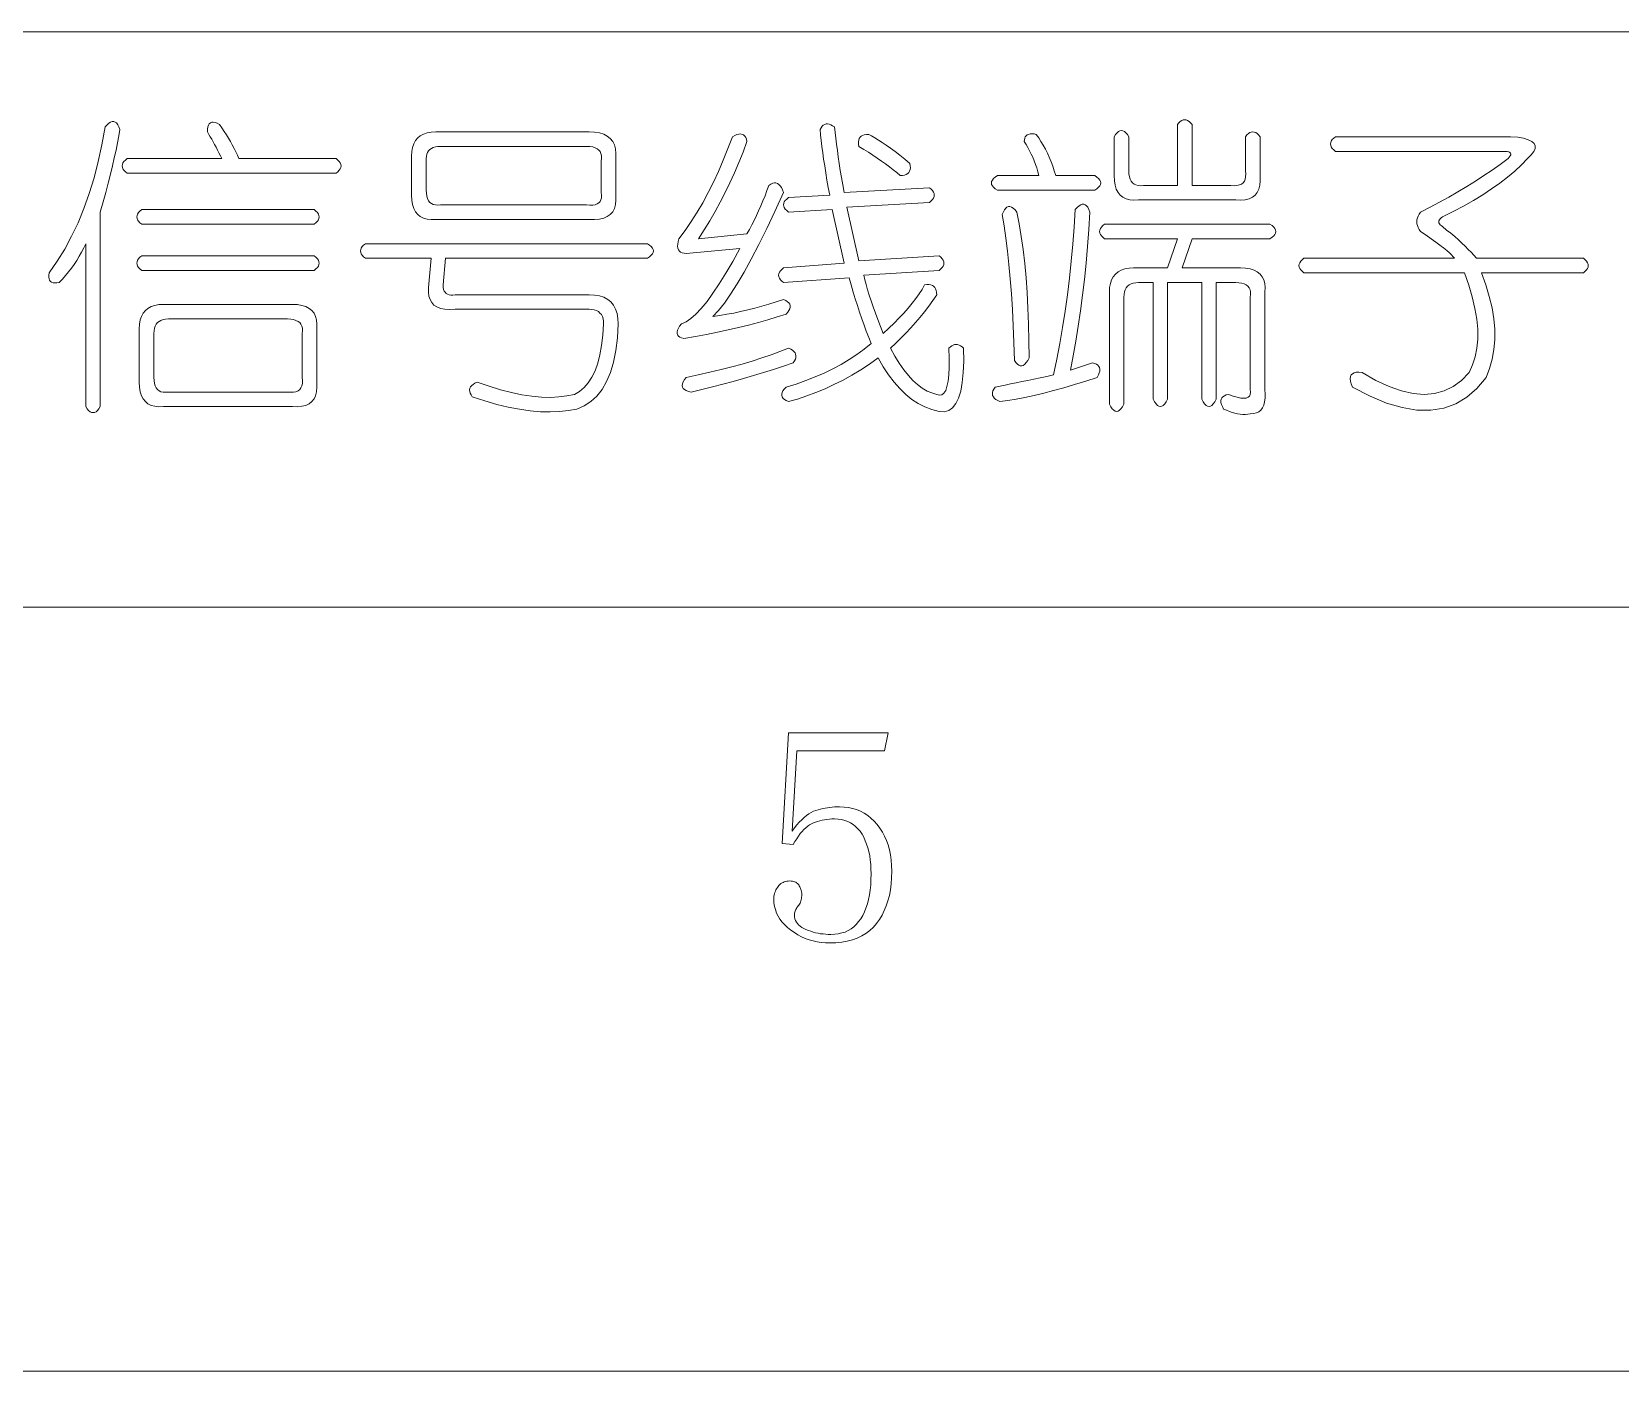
# Model space of a CAD drawing. Extents: x 1 to 297, y 1 to 210.
# Drawn here: x 252.32 to 263.52, y 56.45 to 65.9 of the extents above; entities that cross this region are included whole.
import ezdxf

# ---------------------------------------------------------------- set-up
doc = ezdxf.new("R2010")
doc.units = 0

msp = doc.modelspace()

# ---------------------------------------------------------------- linework, layer by layer
at = {"color": 7, "lineweight": 13}
for p, q in [((220.3, 65.898), (295.449, 65.898)), ((220.3, 61.841), (295.449, 61.841)), ((220.3, 56.453), (295.449, 56.453))]:
    msp.add_line(p, q, dxfattribs=at)
for points in [[(252.835, 65.227), (252.848, 65.242), (252.861, 65.254), (252.873, 65.261), (252.884, 65.265), (252.895, 65.265), (252.905, 65.262), (252.914, 65.255), (252.923, 65.243), (252.93, 65.228), (252.938, 65.21), (252.93, 65.164), (252.921, 65.115), (252.911, 65.064), (252.899, 65.01), (252.886, 64.953), (252.872, 64.893), (252.856, 64.831), (252.839, 64.765), (252.82, 64.698), (252.8, 64.627), (252.8, 63.255), (252.79, 63.24), (252.78, 63.228), (252.77, 63.219), (252.759, 63.214), (252.749, 63.213), (252.739, 63.214), (252.728, 63.219), (252.718, 63.228), (252.708, 63.24), (252.698, 63.255), (252.698, 64.404), (252.683, 64.374), (252.668, 64.344), (252.652, 64.315), (252.635, 64.286), (252.616, 64.258), (252.597, 64.231), (252.576, 64.205), (252.555, 64.179), (252.533, 64.154), (252.509, 64.13), (252.493, 64.127), (252.479, 64.127), (252.467, 64.129), (252.457, 64.133), (252.449, 64.138), (252.443, 64.146), (252.439, 64.156), (252.438, 64.168), (252.438, 64.182), (252.44, 64.198), (252.497, 64.28), (252.549, 64.366), (252.598, 64.457), (252.643, 64.552), (252.685, 64.653), (252.722, 64.758), (252.756, 64.868), (252.786, 64.983), (252.812, 65.102)], [(253.555, 65.193), (253.556, 65.212), (253.558, 65.228), (253.562, 65.24), (253.568, 65.25), (253.576, 65.257), (253.586, 65.261), (253.597, 65.261), (253.61, 65.258), (253.624, 65.253), (253.64, 65.244), (253.657, 65.22), (253.673, 65.196), (253.689, 65.172), (253.704, 65.148), (253.718, 65.124), (253.731, 65.1), (253.744, 65.076), (253.756, 65.052), (253.767, 65.028), (253.778, 65.004), (254.463, 65.004), (254.476, 64.994), (254.485, 64.983), (254.492, 64.973), (254.496, 64.963), (254.498, 64.953), (254.496, 64.942), (254.492, 64.932), (254.485, 64.922), (254.476, 64.911), (254.463, 64.901), (252.989, 64.901), (252.977, 64.911), (252.967, 64.922), (252.96, 64.932), (252.956, 64.942), (252.955, 64.953), (252.956, 64.963), (252.96, 64.973), (252.967, 64.983), (252.977, 64.994), (252.989, 65.004), (253.658, 65.004), (253.647, 65.024), (253.637, 65.045), (253.627, 65.064), (253.616, 65.084), (253.606, 65.103), (253.596, 65.121), (253.586, 65.14), (253.575, 65.158), (253.565, 65.175)], [(255.166, 65.193), (256.246, 65.193), (256.285, 65.191), (256.32, 65.185), (256.35, 65.176), (256.375, 65.162), (256.396, 65.145), (256.413, 65.125), (256.425, 65.1), (256.433, 65.072), (256.436, 65.04), (256.435, 65.004), (256.435, 64.747), (256.436, 64.711), (256.433, 64.68), (256.425, 64.652), (256.413, 64.629), (256.396, 64.61), (256.375, 64.595), (256.35, 64.584), (256.32, 64.577), (256.285, 64.574), (256.246, 64.575), (255.166, 64.575), (255.134, 64.574), (255.104, 64.577), (255.079, 64.584), (255.056, 64.595), (255.038, 64.61), (255.022, 64.629), (255.01, 64.652), (255.002, 64.68), (254.996, 64.711), (254.995, 64.747), (254.995, 65.021), (254.996, 65.054), (255.002, 65.083), (255.01, 65.109), (255.022, 65.131), (255.038, 65.15), (255.056, 65.165), (255.079, 65.177), (255.104, 65.186), (255.134, 65.191)], [(257.978, 65.227), (257.981, 65.188), (257.986, 65.148), (257.991, 65.106), (257.997, 65.062), (258.003, 65.017), (258.011, 64.97), (258.018, 64.921), (258.027, 64.87), (258.036, 64.818), (258.046, 64.764), (258.646, 64.798), (258.659, 64.788), (258.668, 64.778), (258.675, 64.767), (258.679, 64.757), (258.68, 64.747), (258.679, 64.737), (258.675, 64.726), (258.668, 64.716), (258.659, 64.706), (258.646, 64.695), (258.063, 64.661), (258.149, 64.284), (258.715, 64.318), (258.727, 64.308), (258.737, 64.298), (258.744, 64.287), (258.748, 64.277), (258.749, 64.267), (258.748, 64.257), (258.744, 64.246), (258.737, 64.236), (258.727, 64.226), (258.715, 64.215), (258.183, 64.181), (258.191, 64.149), (258.2, 64.115), (258.21, 64.079), (258.222, 64.041), (258.235, 64.001), (258.249, 63.959), (258.265, 63.915), (258.282, 63.869), (258.301, 63.82), (258.32, 63.77), (258.36, 63.807), (258.398, 63.844), (258.433, 63.88), (258.466, 63.915), (258.496, 63.95), (258.524, 63.984), (258.55, 64.017), (258.573, 64.05), (258.594, 64.081), (258.612, 64.113), (258.628, 64.115), (258.643, 64.115), (258.656, 64.114), (258.667, 64.11), (258.676, 64.104), (258.684, 64.096), (258.69, 64.086), (258.694, 64.074), (258.697, 64.06), (258.698, 64.044), (258.67, 64.003), (258.641, 63.963), (258.611, 63.924), (258.58, 63.885), (258.548, 63.847), (258.515, 63.81), (258.48, 63.773), (258.445, 63.737), (258.409, 63.702), (258.372, 63.667), (258.403, 63.611), (258.434, 63.561), (258.466, 63.515), (258.498, 63.475), (258.53, 63.44), (258.563, 63.41), (258.596, 63.385), (258.63, 63.365), (258.663, 63.351), (258.698, 63.341), (258.717, 63.335), (258.734, 63.338), (258.749, 63.349), (258.761, 63.369), (258.77, 63.397), (258.778, 63.434), (258.783, 63.479), (258.785, 63.533), (258.786, 63.596), (258.783, 63.667), (258.794, 63.676), (258.804, 63.683), (258.814, 63.689), (258.824, 63.692), (258.835, 63.693), (258.845, 63.692), (258.855, 63.689), (258.866, 63.683), (258.876, 63.676), (258.886, 63.667), (258.888, 63.576), (258.885, 63.495), (258.878, 63.425), (258.867, 63.365), (258.852, 63.315), (258.833, 63.276), (258.809, 63.247), (258.782, 63.228), (258.75, 63.219), (258.715, 63.221), (258.664, 63.234), (258.615, 63.253), (258.568, 63.277), (258.523, 63.306), (258.479, 63.341), (258.437, 63.382), (258.397, 63.428), (258.358, 63.479), (258.321, 63.536), (258.286, 63.598), (258.224, 63.555), (258.162, 63.515), (258.099, 63.477), (258.037, 63.442), (257.973, 63.41), (257.91, 63.38), (257.846, 63.354), (257.781, 63.33), (257.717, 63.308), (257.652, 63.29), (257.636, 63.297), (257.624, 63.305), (257.614, 63.313), (257.608, 63.323), (257.605, 63.333), (257.605, 63.343), (257.607, 63.355), (257.613, 63.367), (257.623, 63.379), (257.635, 63.393), (257.706, 63.414), (257.774, 63.438), (257.84, 63.464), (257.904, 63.491), (257.965, 63.521), (258.024, 63.553), (258.08, 63.587), (258.134, 63.623), (258.186, 63.661), (258.235, 63.701), (258.218, 63.743), (258.201, 63.786), (258.185, 63.829), (258.169, 63.874), (258.153, 63.92), (258.138, 63.967), (258.123, 64.014), (258.109, 64.063), (258.094, 64.113), (258.08, 64.164), (257.618, 64.13), (257.605, 64.14), (257.596, 64.15), (257.589, 64.161), (257.585, 64.171), (257.583, 64.181), (257.585, 64.191), (257.589, 64.202), (257.596, 64.212), (257.605, 64.222), (257.618, 64.233), (258.046, 64.267), (257.96, 64.644), (257.652, 64.627), (257.64, 64.637), (257.63, 64.647), (257.623, 64.658), (257.619, 64.668), (257.618, 64.678), (257.619, 64.689), (257.623, 64.699), (257.63, 64.709), (257.64, 64.719), (257.652, 64.73), (257.943, 64.747), (257.933, 64.801), (257.924, 64.853), (257.916, 64.904), (257.908, 64.953), (257.9, 65), (257.894, 65.045), (257.888, 65.089), (257.883, 65.131), (257.879, 65.171), (257.875, 65.21), (257.882, 65.222), (257.89, 65.232), (257.898, 65.24), (257.908, 65.245), (257.918, 65.248), (257.928, 65.249), (257.94, 65.247), (257.952, 65.243), (257.964, 65.236)], [(259.949, 65.158), (259.959, 65.174), (259.97, 65.186), (259.98, 65.194), (259.99, 65.199), (260, 65.201), (260.011, 65.199), (260.021, 65.194), (260.031, 65.186), (260.042, 65.174), (260.052, 65.158), (260.052, 64.918), (260.053, 64.896), (260.056, 64.876), (260.061, 64.859), (260.068, 64.844), (260.078, 64.833), (260.089, 64.824), (260.102, 64.818), (260.118, 64.814), (260.135, 64.813), (260.155, 64.815), (260.395, 64.815), (260.395, 65.244), (260.405, 65.256), (260.415, 65.266), (260.426, 65.273), (260.436, 65.277), (260.446, 65.278), (260.456, 65.277), (260.467, 65.273), (260.477, 65.266), (260.487, 65.256), (260.498, 65.244), (260.498, 64.815), (260.772, 64.815), (260.795, 64.813), (260.814, 64.814), (260.832, 64.818), (260.846, 64.824), (260.858, 64.833), (260.867, 64.844), (260.873, 64.859), (260.876, 64.876), (260.877, 64.896), (260.875, 64.918), (260.875, 65.158), (260.885, 65.171), (260.895, 65.18), (260.906, 65.187), (260.916, 65.191), (260.926, 65.193), (260.936, 65.191), (260.947, 65.187), (260.957, 65.18), (260.967, 65.171), (260.978, 65.158), (260.978, 64.884), (260.979, 64.848), (260.976, 64.817), (260.969, 64.789), (260.958, 64.766), (260.943, 64.747), (260.924, 64.732), (260.901, 64.721), (260.873, 64.714), (260.842, 64.711), (260.806, 64.713), (260.12, 64.713), (260.088, 64.711), (260.059, 64.714), (260.033, 64.721), (260.011, 64.732), (259.992, 64.747), (259.976, 64.766), (259.964, 64.789), (259.956, 64.817), (259.951, 64.848), (259.949, 64.884)], [(256.332, 64.987), (256.334, 65.006), (256.333, 65.024), (256.33, 65.039), (256.324, 65.053), (256.315, 65.064), (256.303, 65.073), (256.289, 65.081), (256.272, 65.086), (256.252, 65.089), (256.229, 65.09), (255.2, 65.09), (255.181, 65.089), (255.163, 65.086), (255.148, 65.082), (255.135, 65.076), (255.123, 65.068), (255.114, 65.059), (255.107, 65.048), (255.102, 65.035), (255.099, 65.02), (255.098, 65.004), (255.098, 64.781), (255.099, 64.759), (255.102, 64.739), (255.107, 64.722), (255.114, 64.707), (255.123, 64.695), (255.135, 64.687), (255.148, 64.68), (255.163, 64.677), (255.181, 64.676), (255.2, 64.678), (256.229, 64.678), (256.252, 64.676), (256.272, 64.676), (256.289, 64.679), (256.303, 64.684), (256.315, 64.691), (256.324, 64.701), (256.33, 64.713), (256.333, 64.728), (256.334, 64.745), (256.332, 64.764)], [(257.258, 65.158), (257.274, 65.167), (257.289, 65.173), (257.303, 65.177), (257.315, 65.178), (257.326, 65.175), (257.336, 65.171), (257.344, 65.163), (257.351, 65.153), (257.356, 65.14), (257.36, 65.124), (257.332, 65.049), (257.303, 64.976), (257.272, 64.904), (257.24, 64.833), (257.206, 64.764), (257.171, 64.696), (257.135, 64.63), (257.097, 64.565), (257.058, 64.501), (257.018, 64.438), (257.36, 64.473), (257.377, 64.504), (257.394, 64.536), (257.41, 64.568), (257.426, 64.602), (257.442, 64.635), (257.457, 64.67), (257.472, 64.705), (257.487, 64.741), (257.501, 64.778), (257.515, 64.815), (257.528, 64.824), (257.541, 64.83), (257.553, 64.832), (257.564, 64.832), (257.575, 64.828), (257.585, 64.822), (257.594, 64.812), (257.603, 64.799), (257.61, 64.783), (257.618, 64.764), (257.557, 64.632), (257.499, 64.51), (257.443, 64.397), (257.39, 64.295), (257.339, 64.203), (257.291, 64.12), (257.244, 64.048), (257.201, 63.985), (257.159, 63.932), (257.12, 63.89), (257.169, 63.897), (257.217, 63.906), (257.266, 63.915), (257.315, 63.925), (257.365, 63.937), (257.415, 63.949), (257.465, 63.963), (257.515, 63.978), (257.566, 63.993), (257.618, 64.01), (257.633, 64.003), (257.646, 63.995), (257.655, 63.986), (257.661, 63.977), (257.665, 63.967), (257.665, 63.956), (257.662, 63.945), (257.656, 63.933), (257.647, 63.92), (257.635, 63.907), (257.572, 63.887), (257.507, 63.867), (257.44, 63.848), (257.371, 63.83), (257.3, 63.813), (257.227, 63.796), (257.152, 63.78), (257.075, 63.764), (256.996, 63.75), (256.915, 63.735), (256.899, 63.74), (256.887, 63.745), (256.877, 63.752), (256.871, 63.76), (256.868, 63.77), (256.867, 63.781), (256.87, 63.793), (256.876, 63.807), (256.885, 63.822), (256.898, 63.838), (256.93, 63.853), (256.963, 63.876), (256.999, 63.908), (257.038, 63.948), (257.078, 63.997), (257.12, 64.054), (257.164, 64.12), (257.21, 64.195), (257.259, 64.278), (257.309, 64.37), (256.932, 64.335), (256.916, 64.337), (256.902, 64.34), (256.891, 64.345), (256.883, 64.352), (256.876, 64.361), (256.872, 64.373), (256.871, 64.386), (256.872, 64.401), (256.875, 64.419), (256.88, 64.438), (256.924, 64.498), (256.967, 64.56), (257.008, 64.626), (257.048, 64.693), (257.086, 64.764), (257.123, 64.837), (257.159, 64.914), (257.193, 64.992), (257.226, 65.074)], [(258.218, 65.175), (258.239, 65.164), (258.262, 65.151), (258.287, 65.135), (258.314, 65.118), (258.342, 65.098), (258.372, 65.077), (258.404, 65.053), (258.437, 65.027), (258.472, 65), (258.509, 64.97), (258.511, 64.953), (258.512, 64.939), (258.51, 64.926), (258.506, 64.915), (258.5, 64.905), (258.493, 64.898), (258.483, 64.892), (258.471, 64.887), (258.457, 64.885), (258.44, 64.884), (258.416, 64.905), (258.39, 64.925), (258.364, 64.946), (258.336, 64.966), (258.308, 64.987), (258.278, 65.007), (258.247, 65.028), (258.216, 65.049), (258.183, 65.069), (258.149, 65.09), (258.147, 65.106), (258.146, 65.121), (258.148, 65.133), (258.152, 65.145), (258.158, 65.154), (258.165, 65.162), (258.175, 65.168), (258.187, 65.172), (258.202, 65.175)], [(259.4, 65.175), (259.417, 65.151), (259.433, 65.125), (259.449, 65.099), (259.464, 65.071), (259.478, 65.043), (259.491, 65.013), (259.504, 64.982), (259.516, 64.951), (259.527, 64.918), (259.538, 64.884), (259.812, 64.884), (259.827, 64.874), (259.839, 64.863), (259.848, 64.853), (259.853, 64.843), (259.855, 64.833), (259.853, 64.822), (259.848, 64.812), (259.839, 64.802), (259.827, 64.791), (259.812, 64.781), (259.126, 64.781), (259.111, 64.791), (259.099, 64.802), (259.09, 64.812), (259.085, 64.822), (259.083, 64.833), (259.085, 64.843), (259.09, 64.853), (259.099, 64.863), (259.111, 64.874), (259.126, 64.884), (259.418, 64.884), (259.41, 64.911), (259.403, 64.938), (259.394, 64.963), (259.385, 64.988), (259.375, 65.013), (259.364, 65.036), (259.353, 65.059), (259.341, 65.082), (259.328, 65.103), (259.315, 65.124), (259.316, 65.137), (259.318, 65.148), (259.322, 65.157), (259.328, 65.165), (259.336, 65.171), (259.346, 65.175), (259.357, 65.178), (259.37, 65.179), (259.384, 65.178)], [(261.509, 65.158), (262.743, 65.158), (262.794, 65.154), (262.836, 65.147), (262.869, 65.137), (262.894, 65.125), (262.91, 65.111), (262.918, 65.095), (262.917, 65.076), (262.908, 65.054), (262.89, 65.03), (262.863, 65.004), (262.82, 64.96), (262.773, 64.916), (262.723, 64.873), (262.669, 64.831), (262.61, 64.79), (262.549, 64.749), (262.483, 64.709), (262.413, 64.669), (262.34, 64.631), (262.263, 64.593), (262.254, 64.586), (262.247, 64.579), (262.242, 64.572), (262.239, 64.565), (262.238, 64.558), (262.239, 64.551), (262.242, 64.545), (262.247, 64.538), (262.254, 64.531), (262.263, 64.524), (262.293, 64.5), (262.322, 64.477), (262.35, 64.454), (262.376, 64.431), (262.4, 64.408), (262.424, 64.386), (262.446, 64.364), (262.466, 64.343), (262.486, 64.322), (262.503, 64.301), (263.258, 64.301), (263.27, 64.291), (263.28, 64.281), (263.286, 64.27), (263.291, 64.26), (263.292, 64.25), (263.291, 64.239), (263.286, 64.229), (263.28, 64.219), (263.27, 64.209), (263.258, 64.198), (262.538, 64.198), (262.569, 64.114), (262.594, 64.032), (262.613, 63.952), (262.625, 63.875), (262.632, 63.8), (262.632, 63.727), (262.626, 63.657), (262.614, 63.589), (262.596, 63.524), (262.572, 63.461), (262.507, 63.383), (262.435, 63.321), (262.357, 63.275), (262.273, 63.245), (262.182, 63.23), (262.084, 63.231), (261.98, 63.248), (261.87, 63.28), (261.753, 63.329), (261.629, 63.393), (261.62, 63.415), (261.615, 63.435), (261.614, 63.452), (261.615, 63.467), (261.62, 63.478), (261.629, 63.487), (261.641, 63.493), (261.656, 63.497), (261.675, 63.498), (261.698, 63.495), (261.795, 63.44), (261.887, 63.397), (261.974, 63.366), (262.057, 63.347), (262.135, 63.341), (262.208, 63.347), (262.276, 63.366), (262.339, 63.397), (262.398, 63.44), (262.452, 63.495), (262.476, 63.549), (262.494, 63.606), (262.506, 63.667), (262.512, 63.731), (262.512, 63.8), (262.505, 63.872), (262.493, 63.948), (262.474, 64.028), (262.449, 64.111), (262.418, 64.198), (261.286, 64.198), (261.274, 64.209), (261.264, 64.219), (261.257, 64.229), (261.253, 64.239), (261.252, 64.25), (261.253, 64.26), (261.257, 64.27), (261.264, 64.281), (261.274, 64.291), (261.286, 64.301), (262.349, 64.301), (262.34, 64.312), (262.328, 64.325), (262.313, 64.34), (262.294, 64.356), (262.272, 64.374), (262.246, 64.394), (262.217, 64.415), (262.184, 64.438), (262.148, 64.463), (262.109, 64.49), (262.1, 64.503), (262.093, 64.517), (262.087, 64.531), (262.084, 64.545), (262.083, 64.558), (262.084, 64.572), (262.087, 64.586), (262.093, 64.599), (262.1, 64.613), (262.109, 64.627), (262.177, 64.662), (262.243, 64.697), (262.309, 64.733), (262.372, 64.77), (262.435, 64.807), (262.496, 64.845), (262.555, 64.884), (262.614, 64.923), (262.671, 64.963), (262.726, 65.004), (262.735, 65.014), (262.741, 65.023), (262.745, 65.03), (262.745, 65.037), (262.743, 65.043), (262.739, 65.047), (262.731, 65.051), (262.721, 65.053), (262.708, 65.055), (262.692, 65.055), (261.509, 65.055), (261.497, 65.066), (261.487, 65.076), (261.48, 65.086), (261.476, 65.097), (261.475, 65.107), (261.476, 65.117), (261.48, 65.127), (261.487, 65.138), (261.497, 65.148)], [(253.092, 64.644), (254.309, 64.644), (254.321, 64.634), (254.331, 64.623), (254.338, 64.613), (254.342, 64.603), (254.343, 64.593), (254.342, 64.582), (254.338, 64.572), (254.331, 64.562), (254.321, 64.551), (254.309, 64.541), (253.092, 64.541), (253.08, 64.551), (253.07, 64.562), (253.063, 64.572), (253.059, 64.582), (253.058, 64.593), (253.059, 64.603), (253.063, 64.613), (253.07, 64.623), (253.08, 64.634)], [(259.109, 63.393), (259.144, 63.4), (259.18, 63.407), (259.218, 63.415), (259.257, 63.423), (259.298, 63.431), (259.339, 63.44), (259.383, 63.449), (259.427, 63.458), (259.473, 63.468), (259.52, 63.478), (259.544, 63.589), (259.565, 63.701), (259.585, 63.814), (259.603, 63.928), (259.619, 64.044), (259.634, 64.161), (259.646, 64.28), (259.658, 64.4), (259.667, 64.521), (259.675, 64.644), (259.688, 64.659), (259.701, 64.671), (259.713, 64.679), (259.724, 64.682), (259.735, 64.683), (259.745, 64.679), (259.754, 64.672), (259.763, 64.661), (259.77, 64.646), (259.778, 64.627), (259.77, 64.505), (259.761, 64.385), (259.751, 64.267), (259.739, 64.152), (259.726, 64.04), (259.712, 63.93), (259.696, 63.822), (259.679, 63.716), (259.66, 63.613), (259.64, 63.513), (259.795, 63.564), (259.811, 63.56), (259.824, 63.554), (259.834, 63.548), (259.841, 63.539), (259.846, 63.53), (259.848, 63.519), (259.848, 63.506), (259.844, 63.493), (259.838, 63.478), (259.829, 63.461), (259.748, 63.435), (259.67, 63.41), (259.595, 63.388), (259.522, 63.368), (259.452, 63.35), (259.385, 63.334), (259.32, 63.32), (259.259, 63.308), (259.2, 63.298), (259.143, 63.29), (259.128, 63.297), (259.115, 63.305), (259.104, 63.313), (259.097, 63.323), (259.092, 63.333), (259.09, 63.343), (259.091, 63.355), (259.094, 63.367), (259.1, 63.379)], [(259.16, 64.61), (259.168, 64.628), (259.176, 64.643), (259.184, 64.655), (259.193, 64.662), (259.203, 64.665), (259.214, 64.665), (259.225, 64.661), (259.237, 64.654), (259.25, 64.642), (259.263, 64.627), (259.28, 64.543), (259.294, 64.454), (259.307, 64.362), (259.318, 64.265), (259.328, 64.164), (259.335, 64.059), (259.341, 63.95), (259.346, 63.837), (259.348, 63.72), (259.349, 63.598), (259.339, 63.58), (259.328, 63.565), (259.318, 63.554), (259.308, 63.546), (259.298, 63.543), (259.287, 63.543), (259.277, 63.547), (259.267, 63.554), (259.256, 63.566), (259.246, 63.581), (259.242, 63.706), (259.237, 63.825), (259.231, 63.94), (259.224, 64.05), (259.216, 64.155), (259.207, 64.256), (259.197, 64.352), (259.186, 64.442), (259.174, 64.529)], [(259.915, 64.061), (259.916, 64.094), (259.922, 64.123), (259.93, 64.149), (259.942, 64.171), (259.958, 64.19), (259.976, 64.205), (259.999, 64.217), (260.024, 64.226), (260.054, 64.231), (260.086, 64.233), (260.326, 64.233), (260.395, 64.438), (259.88, 64.438), (259.868, 64.449), (259.859, 64.459), (259.852, 64.469), (259.848, 64.479), (259.846, 64.49), (259.848, 64.5), (259.852, 64.51), (259.859, 64.521), (259.868, 64.531), (259.88, 64.541), (261.046, 64.541), (261.062, 64.531), (261.074, 64.521), (261.082, 64.51), (261.087, 64.5), (261.089, 64.49), (261.087, 64.479), (261.082, 64.469), (261.074, 64.459), (261.062, 64.449), (261.046, 64.438), (260.498, 64.438), (260.429, 64.233), (260.84, 64.233), (260.876, 64.231), (260.908, 64.226), (260.935, 64.217), (260.958, 64.205), (260.978, 64.19), (260.993, 64.171), (261.004, 64.149), (261.011, 64.123), (261.013, 64.094), (261.012, 64.061), (261.012, 63.375), (261.014, 63.343), (261.013, 63.314), (261.01, 63.288), (261.004, 63.266), (260.995, 63.247), (260.983, 63.231), (260.969, 63.219), (260.952, 63.211), (260.932, 63.206), (260.909, 63.204), (260.892, 63.201), (260.874, 63.2), (260.856, 63.2), (260.838, 63.201), (260.819, 63.204), (260.8, 63.208), (260.781, 63.214), (260.761, 63.221), (260.741, 63.229), (260.72, 63.238), (260.712, 63.255), (260.705, 63.27), (260.702, 63.284), (260.701, 63.296), (260.703, 63.307), (260.708, 63.317), (260.716, 63.325), (260.726, 63.332), (260.739, 63.337), (260.755, 63.341), (260.787, 63.329), (260.816, 63.321), (260.841, 63.315), (260.862, 63.314), (260.879, 63.315), (260.893, 63.321), (260.902, 63.329), (260.908, 63.341), (260.911, 63.357), (260.909, 63.375), (260.909, 64.027), (260.911, 64.046), (260.91, 64.064), (260.907, 64.079), (260.901, 64.093), (260.892, 64.104), (260.88, 64.113), (260.866, 64.121), (260.849, 64.126), (260.829, 64.129), (260.806, 64.13), (260.669, 64.13), (260.669, 63.307), (260.659, 63.288), (260.648, 63.274), (260.638, 63.264), (260.628, 63.258), (260.618, 63.255), (260.607, 63.258), (260.597, 63.264), (260.587, 63.274), (260.576, 63.288), (260.566, 63.307), (260.566, 64.13), (260.326, 64.13), (260.326, 63.307), (260.316, 63.288), (260.306, 63.274), (260.295, 63.264), (260.285, 63.258), (260.275, 63.255), (260.264, 63.258), (260.254, 63.264), (260.244, 63.274), (260.234, 63.288), (260.223, 63.307), (260.223, 64.13), (260.12, 64.13), (260.101, 64.129), (260.083, 64.126), (260.068, 64.121), (260.055, 64.113), (260.043, 64.104), (260.034, 64.093), (260.027, 64.079), (260.022, 64.064), (260.019, 64.046), (260.018, 64.027), (260.018, 63.273), (260.007, 63.254), (259.997, 63.24), (259.987, 63.229), (259.976, 63.223), (259.966, 63.221), (259.956, 63.223), (259.946, 63.229), (259.935, 63.24), (259.925, 63.254), (259.915, 63.273)], [(254.669, 64.404), (256.658, 64.404), (256.673, 64.394), (256.685, 64.383), (256.694, 64.373), (256.699, 64.363), (256.7, 64.353), (256.699, 64.342), (256.694, 64.332), (256.685, 64.322), (256.673, 64.311), (256.658, 64.301), (255.235, 64.301), (255.218, 64.113), (255.218, 64.097), (255.221, 64.082), (255.225, 64.07), (255.231, 64.061), (255.239, 64.053), (255.248, 64.047), (255.26, 64.043), (255.272, 64.041), (255.287, 64.042), (255.303, 64.044), (256.246, 64.044), (256.285, 64.042), (256.32, 64.036), (256.351, 64.026), (256.378, 64.011), (256.4, 63.993), (256.419, 63.97), (256.433, 63.943), (256.444, 63.912), (256.45, 63.877), (256.452, 63.838), (256.446, 63.74), (256.435, 63.65), (256.418, 63.568), (256.397, 63.495), (256.37, 63.431), (256.339, 63.375), (256.302, 63.328), (256.26, 63.29), (256.213, 63.26), (256.16, 63.238), (256.101, 63.227), (256.038, 63.22), (255.972, 63.217), (255.903, 63.219), (255.83, 63.225), (255.755, 63.236), (255.677, 63.252), (255.595, 63.271), (255.511, 63.295), (255.423, 63.324), (255.414, 63.337), (255.408, 63.35), (255.405, 63.362), (255.404, 63.373), (255.406, 63.384), (255.411, 63.394), (255.419, 63.403), (255.429, 63.412), (255.442, 63.42), (255.458, 63.427), (255.542, 63.398), (255.622, 63.374), (255.699, 63.354), (255.773, 63.339), (255.843, 63.328), (255.91, 63.322), (255.974, 63.32), (256.034, 63.323), (256.09, 63.33), (256.143, 63.341), (256.179, 63.362), (256.212, 63.389), (256.241, 63.422), (256.267, 63.462), (256.289, 63.508), (256.308, 63.561), (256.323, 63.621), (256.335, 63.687), (256.344, 63.759), (256.349, 63.838), (256.348, 63.858), (256.345, 63.875), (256.34, 63.891), (256.333, 63.904), (256.323, 63.915), (256.312, 63.925), (256.299, 63.932), (256.283, 63.937), (256.266, 63.94), (256.246, 63.941), (255.303, 63.941), (255.264, 63.94), (255.23, 63.942), (255.2, 63.948), (255.174, 63.958), (255.153, 63.971), (255.137, 63.989), (255.125, 64.01), (255.117, 64.034), (255.114, 64.063), (255.115, 64.095), (255.132, 64.301), (254.669, 64.301), (254.657, 64.311), (254.647, 64.322), (254.64, 64.332), (254.636, 64.342), (254.635, 64.353), (254.636, 64.363), (254.64, 64.373), (254.647, 64.383), (254.657, 64.394)], [(253.092, 64.318), (254.309, 64.318), (254.321, 64.308), (254.331, 64.298), (254.338, 64.287), (254.342, 64.277), (254.343, 64.267), (254.342, 64.257), (254.338, 64.246), (254.331, 64.236), (254.321, 64.226), (254.309, 64.215), (253.092, 64.215), (253.08, 64.226), (253.07, 64.236), (253.063, 64.246), (253.059, 64.257), (253.058, 64.267), (253.059, 64.277), (253.063, 64.287), (253.07, 64.298), (253.08, 64.308)], [(253.246, 63.975), (254.155, 63.975), (254.19, 63.974), (254.222, 63.969), (254.249, 63.96), (254.273, 63.948), (254.292, 63.933), (254.307, 63.914), (254.318, 63.891), (254.325, 63.866), (254.328, 63.837), (254.326, 63.804), (254.326, 63.427), (254.328, 63.391), (254.325, 63.36), (254.318, 63.332), (254.307, 63.309), (254.292, 63.29), (254.273, 63.275), (254.249, 63.264), (254.222, 63.257), (254.19, 63.254), (254.155, 63.255), (253.246, 63.255), (253.214, 63.254), (253.184, 63.257), (253.159, 63.264), (253.136, 63.275), (253.118, 63.29), (253.102, 63.309), (253.09, 63.332), (253.082, 63.36), (253.076, 63.391), (253.075, 63.427), (253.075, 63.804), (253.076, 63.837), (253.082, 63.866), (253.09, 63.891), (253.102, 63.914), (253.118, 63.933), (253.136, 63.948), (253.159, 63.96), (253.184, 63.969), (253.214, 63.974)], [(254.12, 63.873), (253.28, 63.873), (253.261, 63.872), (253.243, 63.869), (253.228, 63.863), (253.215, 63.856), (253.203, 63.847), (253.194, 63.836), (253.187, 63.822), (253.182, 63.807), (253.179, 63.789), (253.178, 63.77), (253.178, 63.461), (253.179, 63.439), (253.182, 63.419), (253.187, 63.402), (253.194, 63.387), (253.203, 63.375), (253.215, 63.367), (253.228, 63.36), (253.243, 63.357), (253.261, 63.356), (253.28, 63.358), (254.12, 63.358), (254.143, 63.356), (254.163, 63.357), (254.18, 63.36), (254.195, 63.367), (254.206, 63.375), (254.215, 63.387), (254.221, 63.402), (254.225, 63.419), (254.225, 63.439), (254.223, 63.461), (254.223, 63.77), (254.225, 63.789), (254.225, 63.807), (254.221, 63.822), (254.215, 63.836), (254.206, 63.847), (254.195, 63.856), (254.18, 63.863), (254.163, 63.869), (254.143, 63.872)], [(257.652, 63.667), (257.668, 63.66), (257.681, 63.652), (257.691, 63.643), (257.699, 63.634), (257.703, 63.624), (257.705, 63.613), (257.705, 63.602), (257.701, 63.59), (257.695, 63.577), (257.686, 63.564), (257.617, 63.54), (257.548, 63.517), (257.477, 63.495), (257.406, 63.474), (257.335, 63.453), (257.262, 63.432), (257.189, 63.413), (257.116, 63.394), (257.041, 63.376), (256.966, 63.358), (256.947, 63.362), (256.932, 63.368), (256.92, 63.375), (256.911, 63.383), (256.906, 63.393), (256.904, 63.404), (256.906, 63.416), (256.911, 63.43), (256.92, 63.445), (256.932, 63.461), (257.016, 63.479), (257.098, 63.497), (257.177, 63.516), (257.253, 63.535), (257.326, 63.555), (257.397, 63.576), (257.465, 63.598), (257.53, 63.62), (257.592, 63.643)], [(258.012, 60.433), (258.044, 60.431), (258.075, 60.428), (258.104, 60.421), (258.133, 60.413), (258.16, 60.402), (258.186, 60.388), (258.211, 60.372), (258.234, 60.353), (258.257, 60.332), (258.278, 60.308), (258.297, 60.283), (258.315, 60.255), (258.33, 60.226), (258.344, 60.196), (258.355, 60.164), (258.364, 60.13), (258.371, 60.094), (258.377, 60.057), (258.38, 60.019), (258.381, 59.978), (258.38, 59.933), (258.376, 59.89), (258.371, 59.848), (258.364, 59.808), (258.354, 59.77), (258.342, 59.735), (258.328, 59.701), (258.312, 59.668), (258.294, 59.638), (258.274, 59.61), (258.251, 59.584), (258.226, 59.56), (258.199, 59.54), (258.169, 59.522), (258.137, 59.507), (258.103, 59.495), (258.067, 59.485), (258.028, 59.478), (257.987, 59.474), (257.944, 59.473), (257.913, 59.474), (257.883, 59.476), (257.854, 59.481), (257.826, 59.487), (257.798, 59.495), (257.771, 59.505), (257.744, 59.517), (257.719, 59.53), (257.694, 59.546), (257.669, 59.563), (257.646, 59.581), (257.626, 59.6), (257.608, 59.62), (257.592, 59.641), (257.579, 59.662), (257.568, 59.684), (257.56, 59.708), (257.554, 59.731), (257.55, 59.756), (257.549, 59.781), (257.55, 59.791), (257.55, 59.801), (257.552, 59.811), (257.554, 59.82), (257.557, 59.829), (257.56, 59.838), (257.564, 59.847), (257.568, 59.855), (257.574, 59.863), (257.579, 59.871), (257.585, 59.879), (257.592, 59.885), (257.599, 59.891), (257.607, 59.896), (257.615, 59.9), (257.623, 59.904), (257.632, 59.906), (257.641, 59.908), (257.651, 59.909), (257.661, 59.91), (257.671, 59.909), (257.68, 59.908), (257.688, 59.907), (257.696, 59.904), (257.704, 59.901), (257.71, 59.897), (257.716, 59.893), (257.721, 59.888), (257.725, 59.882), (257.729, 59.875), (257.733, 59.869), (257.735, 59.862), (257.738, 59.856), (257.74, 59.849), (257.742, 59.843), (257.744, 59.837), (257.745, 59.832), (257.746, 59.826), (257.746, 59.821), (257.746, 59.815), (257.746, 59.805), (257.745, 59.796), (257.744, 59.787), (257.742, 59.778), (257.74, 59.769), (257.737, 59.761), (257.734, 59.754), (257.73, 59.747), (257.726, 59.74), (257.721, 59.734), (257.716, 59.728), (257.711, 59.722), (257.708, 59.716), (257.704, 59.709), (257.701, 59.703), (257.699, 59.696), (257.697, 59.69), (257.696, 59.683), (257.695, 59.677), (257.695, 59.67), (257.696, 59.656), (257.698, 59.644), (257.702, 59.632), (257.708, 59.62), (257.715, 59.61), (257.724, 59.6), (257.735, 59.591), (257.747, 59.582), (257.761, 59.574), (257.776, 59.567), (257.793, 59.56), (257.809, 59.555), (257.826, 59.549), (257.844, 59.545), (257.861, 59.541), (257.879, 59.538), (257.897, 59.536), (257.915, 59.534), (257.933, 59.533), (257.952, 59.533), (257.979, 59.534), (258.004, 59.537), (258.029, 59.543), (258.052, 59.55), (258.073, 59.56), (258.094, 59.573), (258.113, 59.587), (258.13, 59.604), (258.147, 59.623), (258.162, 59.644), (258.176, 59.667), (258.188, 59.692), (258.199, 59.719), (258.209, 59.748), (258.217, 59.779), (258.223, 59.812), (258.228, 59.846), (258.232, 59.883), (258.234, 59.921), (258.235, 59.961), (258.234, 59.995), (258.232, 60.027), (258.229, 60.058), (258.225, 60.088), (258.219, 60.117), (258.212, 60.144), (258.203, 60.17), (258.194, 60.194), (258.183, 60.218), (258.171, 60.24), (258.157, 60.26), (258.142, 60.278), (258.126, 60.294), (258.109, 60.308), (258.09, 60.32), (258.07, 60.33), (258.049, 60.337), (258.027, 60.343), (258.003, 60.346), (257.978, 60.347), (257.959, 60.347), (257.941, 60.346), (257.924, 60.344), (257.907, 60.341), (257.89, 60.338), (257.874, 60.335), (257.858, 60.33), (257.843, 60.325), (257.829, 60.319), (257.815, 60.313), (257.801, 60.305), (257.788, 60.296), (257.775, 60.285), (257.761, 60.273), (257.749, 60.259), (257.736, 60.244), (257.723, 60.227), (257.711, 60.208), (257.698, 60.188), (257.686, 60.167), (257.609, 60.175), (257.652, 60.955), (258.355, 60.955), (258.329, 60.827), (257.712, 60.827), (257.678, 60.261), (257.695, 60.284), (257.712, 60.305), (257.729, 60.325), (257.746, 60.342), (257.762, 60.358), (257.779, 60.371), (257.796, 60.383), (257.812, 60.393), (257.829, 60.401), (257.845, 60.407), (257.861, 60.412), (257.878, 60.416), (257.894, 60.42), (257.911, 60.423), (257.927, 60.426), (257.944, 60.428), (257.961, 60.43), (257.978, 60.432), (257.995, 60.432)]]:
    msp.add_lwpolyline(points, close=True, dxfattribs=at)

doc.saveas('drawing.dxf')
